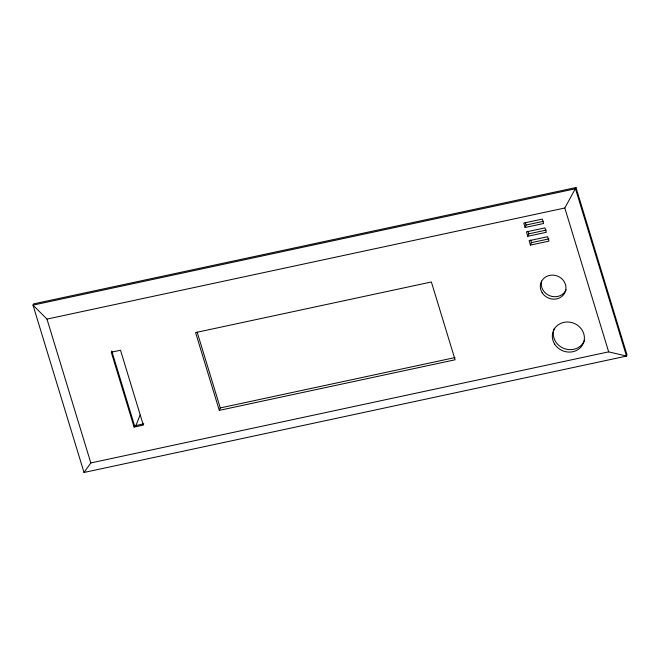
<?xml version="1.0" encoding="UTF-8"?>
<svg xmlns="http://www.w3.org/2000/svg" width="660" height="660" viewBox="0 0 660 660"><rect width="100%" height="100%" fill="white"/><g stroke="black" fill="none" stroke-linecap="round" stroke-linejoin="round"><path stroke-width="0.99" d="M134.079 427.086L111.26 352.225L120.508 350.237L143.327 425.098L134.079 427.086L134.582 425.84L111.755 350.98M135.663 426.178L140.11 414.991M219.293 410.363L195.575 332.574L431.376 281.985L455.095 359.783L219.293 410.363L220.267 407.929L197.142 332.104M525.096 227.477L523.751 223.072L542.248 219.103L543.592 223.509L525.096 227.477L526.061 225.035L525.261 222.395M527.785 236.28L526.441 231.874L544.937 227.906L546.274 232.312L527.785 236.28L528.751 233.846L527.942 231.206M530.467 245.091L529.122 240.685L547.618 236.717L548.963 241.123L530.467 245.091L531.432 242.657L530.632 240.009M575.982 187.531L564.812 208.007L608.668 351.854L626.513 356.087L627 354.865L575.982 187.531L33.487 303.913L33 305.135L84.018 472.469L626.513 356.087L575.495 188.752L33 305.135L46.975 319.102L90.832 462.949L84.018 472.469M46.975 319.102L564.812 208.007M526.061 225.035L543.584 221.282M528.751 233.846L546.274 230.084M531.432 242.657L548.955 238.895M134.582 425.84L143.822 423.852M220.267 407.929L455.053 357.563M90.832 462.949L608.668 351.854M566.074 289.757A12.986 11.88 21.7 0 1 550.234 295.936A12.986 11.88 21.7 0 1 541.645 281.127M584.628 340.015A16.228 14.85 21.7 0 1 563.986 348.472A16.228 14.85 21.7 0 1 554.375 328.3M542.157 292.735A12.986 11.88 21.7 0 0 564.391 293.568A12.986 11.88 21.7 0 0 552.874 275.113A12.986 11.88 21.7 0 0 542.157 292.735M554.631 344.041A16.228 14.85 21.7 0 0 582.417 345.089A16.228 14.85 21.7 0 0 568.021 322.014A16.228 14.85 21.7 0 0 554.631 344.041"/></g></svg>
